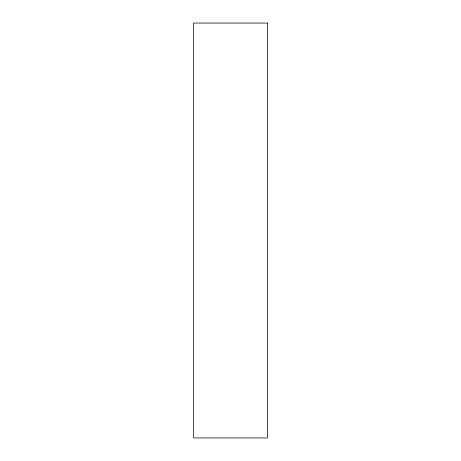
<?xml version="1.0" encoding="UTF-8"?>
<svg xmlns="http://www.w3.org/2000/svg" width="461" height="461" viewBox="0 0 461 461"><rect width="100%" height="100%" fill="white"/><g stroke="black" fill="none" stroke-linecap="round" stroke-linejoin="round"><path stroke-width="0.69" d="M267.345 23.05L193.655 23.05L193.655 437.95L267.345 437.95L267.345 23.05"/></g></svg>
